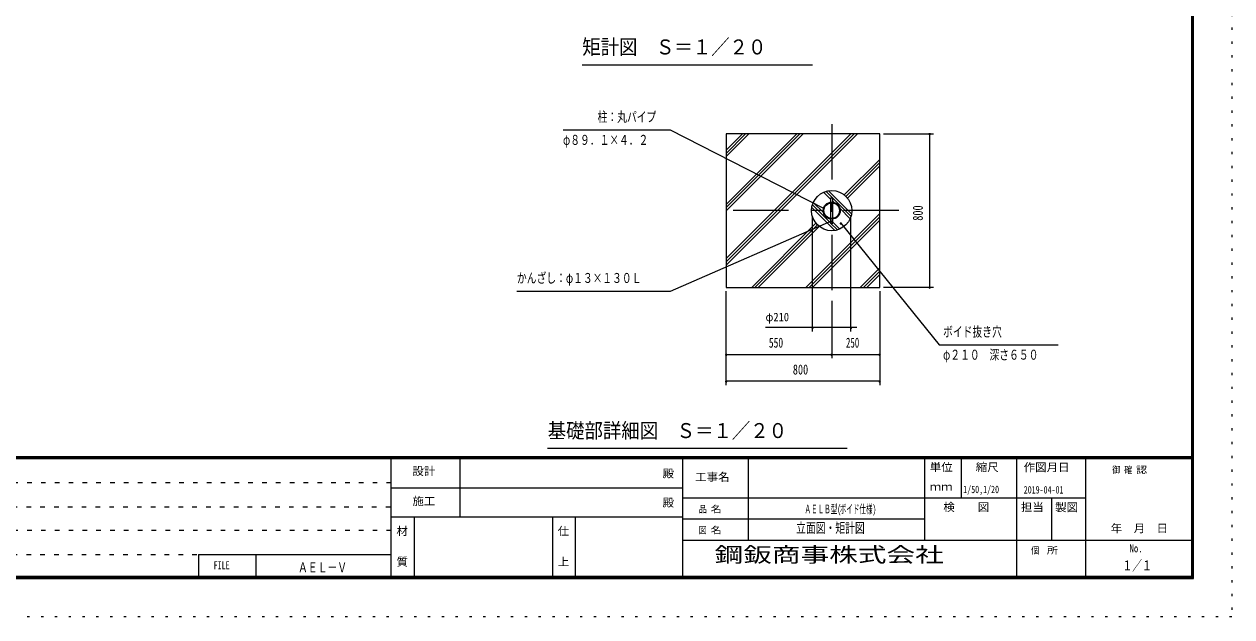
# Model space of a CAD drawing. Units: millimetres, scale not verified, with parts at other scales. Extents: x -25848 to 25858, y -10500 to 10500.
# Drawn here: x 10128 to 25858, y -10500 to -2775 of the extents above; entities that cross this region are included whole.
import ezdxf
from ezdxf.enums import TextEntityAlignment as Align

# ---------------------------------------------------------------- set-up
doc = ezdxf.new("R2010")
doc.units = ezdxf.units.MM
doc.header["$LTSCALE"] = 60
for name, pattern in [('USER1', [3, 1, -2]), ('USER3', [24, 12, -5, 2, -5]), ('USER4', [3, 0.5, -2.5])]:
    doc.linetypes.add(name, pattern=pattern)
doc.layers.add('0-1_0-F1TEXT', color=7, linetype='Continuous')
doc.layers.add('0-E_2-5DIM', color=7, linetype='Continuous')
for name, color, linetype, lineweight in [('0-6_2-02BOLD', 7, 'Continuous', 18), ('0-8_2-22CENTER', 3, 'USER3', 18), ('0-A_2-52DIM', 3, 'Continuous', 18), ('0-B_2-62HATCH', 2, 'Continuous', 18), ('0-C_F-F1PAPER', 5, 'Continuous', 18), ('0-D_F-E_J_ADD', 5, 'USER4', 18)]:
    doc.layers.add(name, color=color, linetype=linetype, lineweight=lineweight)
doc.styles.add('ＭＳ ゴシック', font='')
doc.styles.get('ＭＳ ゴシック').set_extended_font_data('MS Gothic')

msp = doc.modelspace()

# ---------------------------------------------------------------- linework, layer by layer
at = {"layer": '0-6_2-02BOLD'}
for p, q in [((20630.14, -5105.51), (20630.14, -5304.63)), ((20662.65, -5304.63), (20662.65, -5105.51)), ((20630.14, -5315.25), (20630.14, -5367.57))]:
    msp.add_line(p, q, dxfattribs=at)
msp.add_lwpolyline([(19271.4, -6205.07), (21271.39, -6205.07), (21271.39, -4205.07), (19271.4, -4205.07)], close=True, dxfattribs=at)
for points in [[(20662.65, -5094.88), (20662.65, -5042.57), (20630.14, -5042.57), (20630.14, -5094.89)], [(20630.14, -5367.57), (20662.65, -5367.57), (20662.65, -5315.25)]]:
    msp.add_lwpolyline(points, dxfattribs=at)
for radius in [262.5, 111.38, 100.88]:
    msp.add_circle((20646.4, -5205.07), radius, dxfattribs=at)
at = {"layer": '0-8_2-22CENTER'}
for p, q in [((20646.4, -4080.07), (20646.4, -6330.07)), ((21521.39, -5205.07), (19146.4, -5205.07))]:
    msp.add_line(p, q, dxfattribs=at)
at = {"layer": '0-A_2-52DIM'}
for p, q in [((17396.4, -3305.07), (20396.4, -3305.07)), ((21321.39, -4205.07), (21971.39, -4205.07)), ((21931.4, -4205.07), (21911.4, -4205.07)), ((21921.39, -4205.07), (21921.39, -6205.07)), ((20552.93, -5179.76), (20532.93, -5179.76)), ((20396.39, -6780.07), (20396.39, -5288.87)), ((20645.9, -5344.63), (20625.9, -5344.63)), ((20896.4, -6780.07), (20896.4, -5288.87)), ((20774.92, -5368.66), (20754.92, -5368.66)), ((19271.4, -7480.07), (19271.4, -6255.07)), ((21271.39, -6255.07), (21271.39, -7480.07)), ((21971.39, -6205.07), (21321.39, -6205.07)), ((21931.4, -6205.07), (21911.4, -6205.07)), ((20646.4, -6380.07), (20646.4, -7130.07)), ((20971.39, -6730.07), (19783.9, -6730.07)), ((20406.39, -6730.07), (20386.39, -6730.07)), ((20906.4, -6730.07), (20886.4, -6730.07)), ((19281.4, -7080.07), (19261.4, -7080.07)), ((19271.4, -7080.07), (21271.39, -7080.07)), ((20656.4, -7080.07), (20636.4, -7080.07)), ((21281.39, -7080.07), (21261.39, -7080.07)), ((19281.4, -7430.07), (19261.4, -7430.07)), ((21271.39, -7430.07), (19271.4, -7430.07)), ((21281.39, -7430.07), (21261.39, -7430.07)), ((20846.4, -8305.07), (16946.4, -8305.07))]:
    msp.add_line(p, q, dxfattribs=at)
for points in [[(20542.93, -5179.76), (18546.4, -4155.07), (17146.4, -4155.07)], [(16546.4, -6255.07), (18546.4, -6255.07), (20635.9, -5344.63)], [(20764.92, -5368.66), (22046.4, -6955.07), (23596.4, -6955.07)]]:
    msp.add_lwpolyline(points, dxfattribs=at)
for centre in [(21921.4, -4205.07), (20542.93, -5179.76), (20635.9, -5344.63), (20764.92, -5368.66), (21921.4, -6205.07), (20396.39, -6730.07), (20896.4, -6730.07), (19271.4, -7080.07), (20646.4, -7080.07), (21271.39, -7080.07), (19271.4, -7430.07), (21271.39, -7430.07)]:
    msp.add_arc(centre, 10, 180, 0, dxfattribs=at)
at = {"layer": '0-B_2-62HATCH'}
for p, q in [((19525.08, -4205.07), (19271.4, -4458.75)), ((19271.4, -4416.32), (19482.65, -4205.07)), ((19567.5, -4205.07), (19271.4, -4501.18)), ((19271.4, -5123.43), (20189.76, -4205.07)), ((20232.18, -4205.07), (19271.4, -5165.86)), ((19271.4, -5208.28), (20274.61, -4205.07)), ((20896.86, -4205.07), (19271.4, -5830.54)), ((19271.4, -5872.96), (20939.29, -4205.07)), ((20981.72, -4205.07), (19271.4, -5915.39)), ((20809.58, -4999.46), (21271.39, -4537.64)), ((21271.39, -4580.07), (20832.01, -5019.45)), ((20852.01, -5041.88), (21271.39, -4622.5)), ((20630.14, -5054.47), (20540.54, -4964.86)), ((20571.57, -4953.46), (20660.67, -5042.57)), ((20606.2, -4945.66), (20905.8, -5245.27)), ((20686.59, -5464.47), (20386.99, -5164.87)), ((20630.14, -5365.6), (20394.79, -5130.24)), ((20406.19, -5099.21), (20538.12, -5231.14)), ((20662.65, -5044.54), (20898, -5279.9)), ((20672.46, -5096.79), (20662.65, -5086.97)), ((20886.61, -5310.93), (20754.68, -5179)), ((21271.39, -5244.75), (20311.08, -6205.07)), ((20353.5, -6205.07), (21271.39, -5287.18)), ((21271.39, -5329.6), (20395.93, -6205.07)), ((20620.32, -5313.35), (20630.14, -5323.17)), ((19603.97, -6205.07), (20440.78, -5368.26)), ((20460.78, -5390.68), (19646.4, -6205.07)), ((19688.82, -6205.07), (20483.21, -5410.68)), ((20632.12, -5367.57), (20721.23, -5456.68)), ((20752.25, -5445.28), (20662.65, -5355.67)), ((21018.18, -6205.07), (21271.39, -5951.86)), ((21271.39, -5994.28), (21060.61, -6205.07)), ((21103.04, -6205.07), (21271.39, -6036.71))]:
    msp.add_line(p, q, dxfattribs=at)
at = {"layer": '0-C_F-F1PAPER'}
for p, q in [((25332.81, -8415), (-3317.19, -8415)), ((-3317.19, -8417.5), (25332.81, -8417.5)), ((25332.81, -8420), (-3317.19, -8420)), ((-3317.19, -8422.5), (25332.81, -8422.5)), ((25332.81, -8425), (-3317.19, -8425)), ((-3317.19, -8427.5), (25332.81, -8427.5)), ((25332.81, -8430), (-3317.19, -8430)), ((-3317.19, -8432.5), (25332.81, -8432.5)), ((25332.81, -8435), (-3317.19, -8435)), ((-3317.19, -8437.5), (25332.81, -8437.5)), ((25332.81, -8440), (-3317.19, -8440)), ((14907.81, -10000), (14907.81, -8440)), ((15807.81, -9200), (15807.81, -8440)), ((18707.81, -10000), (18707.81, -8440)), ((19557.81, -8440), (19557.81, -9500)), ((21857.81, -9500), (21857.81, -8440)), ((22332.81, -8440), (22332.81, -8950)), ((23057.81, -10000), (23057.81, -8440)), ((23957.81, -10000), (23957.81, -8440)), ((14907.81, -8820), (18707.81, -8820)), ((18707.81, -8950), (23957.81, -8950)), ((23507.81, -8950), (23507.81, -9500)), ((18707.81, -9200), (14907.81, -9200)), ((15207.81, -9200), (15207.81, -10000)), ((17007.81, -9200), (17007.81, -10000)), ((17307.81, -10000), (17307.81, -9200)), ((21857.81, -9225), (18707.81, -9225)), ((18707.81, -9500), (25357.81, -9500)), ((12399.81, -9688), (14907.81, -9688)), ((12399.81, -9688), (12399.81, -10000)), ((13149.81, -10000), (13149.81, -9688))]:
    msp.add_line(p, q, dxfattribs=at)
at = {"layer": '0-C_F-F1PAPER', "color": 6, "linetype": 'USER1'}
for p, q in [((14907.81, -8752), (-3342.19, -8752)), ((-3342.19, -9064), (14907.81, -9064)), ((14907.81, -9376), (-3342.19, -9376)), ((-3342.19, -9688), (12399.81, -9688))]:
    msp.add_line(p, q, dxfattribs=at)
at = {"layer": '0-C_F-F1PAPER'}
for points in [[(25357.81, -10000), (25357.81, 10100), (-3342.19, 10100), (-3342.19, -10000)], [(25355.3, -9997.5), (25355.3, 10097.5), (-3339.69, 10097.5), (-3339.69, -9997.5)], [(25352.81, -9995), (-3337.19, -9995), (-3337.19, 10095), (25352.81, 10095)], [(25350.31, -9992.5), (25350.31, 10092.5), (-3334.69, 10092.5), (-3334.69, -9992.5)], [(25347.81, -9990), (-3332.19, -9990), (-3332.19, 10090), (25347.81, 10090)], [(25345.31, -9987.5), (25345.31, 10087.5), (-3329.69, 10087.5), (-3329.69, -9987.5)], [(25342.8, -9985), (-3327.19, -9985), (-3327.19, 10085), (25342.8, 10085)], [(25340.31, -9982.5), (25340.31, 10082.5), (-3324.69, 10082.5), (-3324.69, -9982.5)], [(25337.81, -9980), (25337.81, 10080), (-3322.19, 10080), (-3322.19, -9980)], [(25335.31, -9977.5), (25335.31, 10077.5), (-3319.69, 10077.5), (-3319.69, -9977.5)], [(25332.81, -9975), (-3317.19, -9975), (-3317.19, 10075), (25332.81, 10075)]]:
    msp.add_lwpolyline(points, close=True, dxfattribs=at)
at = {"layer": '0-D_F-E_J_ADD'}
msp.add_lwpolyline([(25857.81, -10500), (-3842.19, -10500), (-3842.19, 10500), (25857.81, 10500)], close=True, dxfattribs=at)

# ---------------------------------------------------------------- texts
at = {"layer": '0-1_0-F1TEXT', "style": 'ＭＳ ゴシック'}
for s, height, width, p in [('1/50,1/20', 97.68, 0.65, (22358.99, -8916.7)), ('2019-04-01', 97.68, 0.65, (23147.1, -8921.64)), ('ＡＥＬＢ型(', 110.7, 0.55, (20291.95, -9184.05)), ('ボイド仕様)', 110.7, 0.55, (20751.23, -9184.05)), ('立面図・矩計図', 130.2, 0.7, (20182.81, -9444.74)), ('１／１', 130.2, 0.7, (24432.81, -9934.49)), ('ＡＥＬ－Ｖ', 130.2, 0.7, (13695.14, -9957.83))]:
    msp.add_text(s, height=height, dxfattribs=dict(at, width=width)).set_placement(p, align=Align.BOTTOM_LEFT)
at = {"layer": '0-A_2-52DIM', "color": 7, "style": 'ＭＳ ゴシック'}
for s, height, width, p in [('矩計図\u3000Ｓ＝１／２０', 195.4, 0.9, (17396.4, -3228.42)), ('柱：丸パイプ', 130.2, 0.7, (17596.39, -4087.3)), ('φ８９．１×４．２', 130.2, 0.7, (17146.4, -4387.31)), ('かんざし：φ１３×１３０Ｌ', 130.2, 0.7, (16546.4, -6187.3)), ('φ210', 110.7, 0.9, (19783.9, -6680.07)), ('ボイド抜き穴', 130.2, 0.7, (22096.4, -6887.3)), ('550', 130.2, 0.7, (19827.4, -7030.07)), ('250', 130.2, 0.65, (20832.06, -7030.07)), ('φ２１０\u3000深さ６５０', 130.2, 0.7, (22096.4, -7187.31)), ('800', 130.2, 0.75, (20139.99, -7380.07)), ('基礎部詳細図\u3000Ｓ＝１／２０', 195.4, 0.9, (16946.4, -8228.42))]:
    msp.add_text(s, height=height, dxfattribs=dict(at, width=width)).set_placement(p, align=Align.BOTTOM_LEFT)
at = {"layer": '0-A_2-52DIM', "color": 7, "style": 'ＭＳ ゴシック', "width": 0.75}
msp.add_text('800', height=130.2, rotation=90, dxfattribs=at).set_placement((21871.39, -5336.48), align=Align.BOTTOM_LEFT)
at = {"layer": '0-C_F-F1PAPER', "color": 7, "style": 'ＭＳ ゴシック'}
for s, height, width, p in [('単位', 104.2, 1.05, (21922.81, -8633.29)), ('縮尺', 104.2, 1.05, (22522.81, -8633.29)), ('作図月日', 104.2, 1.05, (23146.71, -8634.31)), ('設計', 104.2, 1.05, (15185.31, -8683.83)), ('殿', 104.2, 1.05, (18442.81, -8715.79)), ('工事名', 104.2, 1.05, (18867.81, -8760.79)), ('御 ', 88.56, 0.85, (24300.56, -8654.43)), ('確 ', 88.56, 0.85, (24454.95, -8654.43)), ('認', 88.56, 1.2, (24609.33, -8654.43)), ('ｍｍ', 104.2, 1.05, (21922.81, -8888.29)), ('施工', 104.2, 1.05, (15185.31, -9075.79)), ('殿', 104.2, 1.05, (18442.81, -9095.79)), ('品 ', 88.56, 0.85, (18914.06, -9167.5)), ('名', 88.56, 1.2, (19068.44, -9167.5)), ('検\u3000\u3000図', 104.2, 1.05, (22100.31, -9153.29)), ('担当', 104.2, 1.05, (23110.31, -9153.29)), ('製図', 104.2, 1.05, (23556.29, -9155.74)), ('\u3000年\u3000月\u3000日', 104.2, 1.05, (24131.55, -9430.22)), ('材', 104.2, 1.05, (14977.81, -9465.79)), ('仕', 104.2, 1.05, (17077.81, -9465.79)), ('図 ', 88.56, 0.85, (18914.06, -9442.5)), ('名', 88.56, 1.2, (19068.44, -9442.5)), ('個  ', 88.56, 0.85, (23242.81, -9705)), ('所', 88.56, 1.2, (23448.66, -9705)), ('No.', 104.2, 0.8, (24525.31, -9690.79)), ('質', 104.2, 1.05, (14977.81, -9865.79)), ('上', 104.2, 1.05, (17077.81, -9865.79)), ('FILE', 104.2, 0.7, (12596.06, -9909.79))]:
    msp.add_text(s, height=height, dxfattribs=dict(at, width=width)).set_placement(p, align=Align.BOTTOM_LEFT)
at = {"layer": '0-E_2-5DIM', "style": 'ＭＳ ゴシック', "width": 1.4}
msp.add_text('鋼鈑商事株式会社', height=195.4, dxfattribs=at).set_placement((19121.02, -9845.37), align=Align.BOTTOM_LEFT)

doc.saveas('drawing.dxf')
